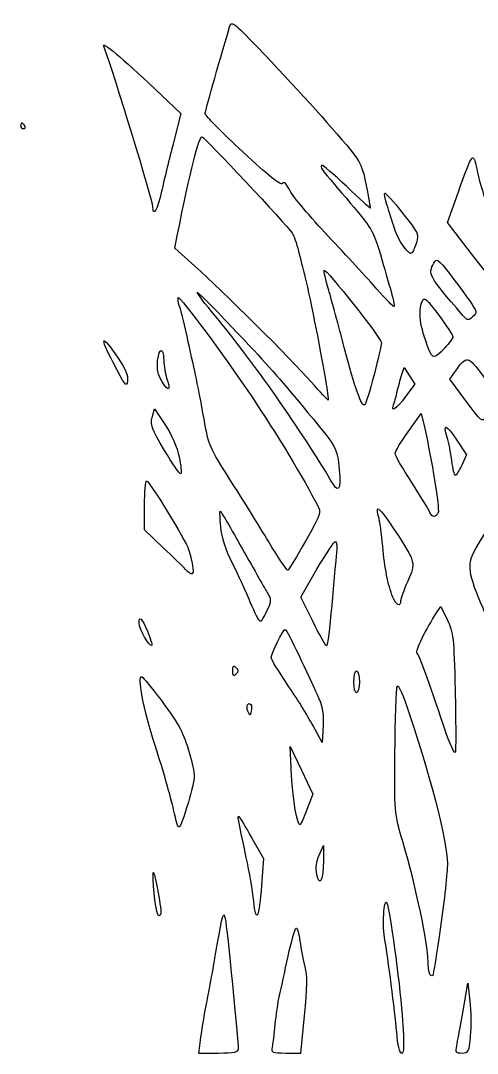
# Model space of a CAD drawing. Header units: centimetres. Extents: x -52 to 49, y -21 to 24.
# Drawn here: x -43.13 to -38.74, y -19.79 to -9.86 of the extents above; entities that cross this region are included whole.
import ezdxf

# ---------------------------------------------------------------- set-up
doc = ezdxf.new("R2010")
doc.units = ezdxf.units.CM
doc.header["$MEASUREMENT"] = 0
doc.layers.add('Layer 1', color=7, linetype='Continuous')

msp = doc.modelspace()

# ---------------------------------------------------------------- linework, layer by layer
at = {"layer": 'Layer 1'}
for points, knots in [([(-39.57774, -12.43283), (-39.60511, -12.33966), (-39.65253, -12.17636), (-39.68313, -12.06992), (-39.68313, -12.06992), (-39.73181, -11.90056), (-39.76591, -11.84441), (-39.95625, -11.62013), (-39.95625, -11.62013), (-40.07587, -11.47918), (-40.19126, -11.34294), (-40.21268, -11.31739), (-40.21268, -11.31739), (-40.2341, -11.29183), (-40.24463, -11.26394), (-40.23609, -11.25539), (-40.23609, -11.25539), (-40.22755, -11.24685), (-40.11848, -11.33786), (-39.99372, -11.45764), (-39.99372, -11.45764), (-39.86896, -11.57742), (-39.76688, -11.6708), (-39.76688, -11.66516), (-39.76688, -11.66516), (-39.76688, -11.65952), (-39.78469, -11.56185), (-39.80645, -11.44811), (-39.80645, -11.44811), (-39.83986, -11.27349), (-39.86353, -11.22009), (-39.95858, -11.10483), (-39.95858, -11.10483), (-40.15707, -10.86414), (-40.50518, -10.47952), (-40.84805, -10.12209), (-40.84805, -10.12209), (-41.08603, -9.874), (-41.10123, -9.86289), (-41.11938, -9.92365), (-41.11938, -9.92365), (-41.23488, -10.3103), (-41.35436, -10.73463), (-41.35436, -10.75815), (-41.35436, -10.75815), (-41.35436, -10.77431), (-41.19191, -10.93893), (-40.99335, -11.12398), (-40.99335, -11.12398), (-40.74827, -11.35239), (-40.6259, -11.45002), (-40.61228, -11.42798), (-40.61228, -11.42798), (-40.59895, -11.40641), (-40.57428, -11.43015), (-40.53873, -11.49875), (-40.53873, -11.49875), (-40.50931, -11.55552), (-40.34444, -11.75139), (-40.17235, -11.93401), (-40.17235, -11.93401), (-40.00026, -12.11663), (-39.7893, -12.34611), (-39.70354, -12.44396), (-39.70354, -12.44396), (-39.61779, -12.54182), (-39.5432, -12.61746), (-39.53779, -12.61205), (-39.53779, -12.61205), (-39.53238, -12.60664), (-39.55035, -12.52599), (-39.57772, -12.43283), (-39.57772, -12.43283), (-39.57772, -12.43283), (-39.57774, -12.43283), (-39.57774, -12.43283)], [0, 0, 0, 0, 0.05, 0.05, 0.05, 0.05, 0.1, 0.1, 0.1, 0.1, 0.15, 0.15, 0.15, 0.15, 0.2, 0.2, 0.2, 0.2, 0.25, 0.25, 0.25, 0.25, 0.3, 0.3, 0.3, 0.3, 0.35, 0.35, 0.35, 0.35, 0.4, 0.4, 0.4, 0.4, 0.45, 0.45, 0.45, 0.45, 0.5, 0.5, 0.5, 0.5, 0.55, 0.55, 0.55, 0.55, 0.6, 0.6, 0.6, 0.6, 0.65, 0.65, 0.65, 0.65, 0.7, 0.7, 0.7, 0.7, 0.75, 0.75, 0.75, 0.75, 0.8, 0.8, 0.8, 0.8, 0.85, 0.85, 0.85, 0.85, 0.9, 0.9, 0.9, 0.9, 1, 1, 1, 1]), ([(-41.77255, -11.50276), (-41.74909, -11.39726), (-41.69775, -11.18592), (-41.65845, -11.03312), (-41.65845, -11.03312), (-41.65845, -11.03312), (-41.587, -10.75531), (-41.587, -10.75531), (-41.587, -10.75531), (-41.587, -10.75531), (-41.83449, -10.5212), (-41.83449, -10.5212), (-41.83449, -10.5212), (-42.15268, -10.2202), (-42.34774, -10.05685), (-42.32899, -10.10708), (-42.32899, -10.10708), (-42.23027, -10.3715), (-41.85708, -11.59349), (-41.85708, -11.65233), (-41.85708, -11.65233), (-41.85708, -11.75804), (-41.8113, -11.67703), (-41.77255, -11.50276)], [0, 0, 0, 0, 0.1428571, 0.1428571, 0.1428571, 0.1428571, 0.2857143, 0.2857143, 0.2857143, 0.2857143, 0.4285714, 0.4285714, 0.4285714, 0.4285714, 0.5714286, 0.5714286, 0.5714286, 0.5714286, 0.7142857, 0.7142857, 0.7142857, 0.7142857, 1, 1, 1, 1]), ([(-43.12708, -10.87438), (-43.12708, -10.85983), (-43.12183, -10.84792), (-43.11541, -10.84792), (-43.11541, -10.84792), (-43.10899, -10.84792), (-43.09638, -10.85983), (-43.08739, -10.87438), (-43.08739, -10.87438), (-43.0784, -10.88893), (-43.08365, -10.90084), (-43.09906, -10.90084), (-43.09906, -10.90084), (-43.11447, -10.90084), (-43.12708, -10.88893), (-43.12708, -10.87438)], [0, 0, 0, 0, 0.2, 0.2, 0.2, 0.2, 0.4, 0.4, 0.4, 0.4, 0.6, 0.6, 0.6, 0.6, 1, 1, 1, 1]), ([(-40.20124, -13.29434), (-40.24185, -13.05013), (-40.36485, -12.43847), (-40.40056, -12.30313), (-40.40056, -12.30313), (-40.414, -12.2522), (-40.43963, -12.15099), (-40.45751, -12.07823), (-40.45751, -12.07823), (-40.47539, -12.00547), (-40.50293, -11.92676), (-40.51871, -11.90331), (-40.51871, -11.90331), (-40.57056, -11.82628), (-41.36334, -10.98021), (-41.38367, -10.98021), (-41.38367, -10.98021), (-41.41664, -10.98021), (-41.49518, -11.29335), (-41.62253, -11.93253), (-41.62253, -11.93253), (-41.62253, -11.93253), (-41.64622, -12.05142), (-41.64622, -12.05142), (-41.64622, -12.05142), (-41.64622, -12.05142), (-41.45399, -12.22253), (-41.45399, -12.22253), (-41.45399, -12.22253), (-41.19141, -12.45626), (-40.52956, -13.11532), (-40.33599, -13.33581), (-40.33599, -13.33581), (-40.24882, -13.4351), (-40.17496, -13.51379), (-40.17185, -13.51068), (-40.17185, -13.51068), (-40.16874, -13.50757), (-40.18196, -13.41022), (-40.20123, -13.29434), (-40.20123, -13.29434), (-40.20123, -13.29434), (-40.20124, -13.29434), (-40.20124, -13.29434)], [0, 0, 0, 0, 0.0833333, 0.0833333, 0.0833333, 0.0833333, 0.1666667, 0.1666667, 0.1666667, 0.1666667, 0.25, 0.25, 0.25, 0.25, 0.3333333, 0.3333333, 0.3333333, 0.3333333, 0.4166667, 0.4166667, 0.4166667, 0.4166667, 0.5, 0.5, 0.5, 0.5, 0.5833333, 0.5833333, 0.5833333, 0.5833333, 0.6666667, 0.6666667, 0.6666667, 0.6666667, 0.75, 0.75, 0.75, 0.75, 0.8333333, 0.8333333, 0.8333333, 0.8333333, 1, 1, 1, 1]), ([(-38.47571, -12.37721), (-38.42662, -12.32812), (-38.43608, -12.27017), (-38.54742, -11.93753), (-38.54742, -11.93753), (-38.68256, -11.53381), (-38.72687, -11.38584), (-38.7495, -11.26266), (-38.7495, -11.26266), (-38.76067, -11.20187), (-38.7777, -11.17108), (-38.79217, -11.18554), (-38.79217, -11.18554), (-38.80541, -11.19878), (-38.86321, -11.34353), (-38.9206, -11.5072), (-38.9206, -11.5072), (-38.9206, -11.5072), (-39.02496, -11.80479), (-39.02496, -11.80479), (-39.02496, -11.80479), (-39.02496, -11.80479), (-38.79399, -12.10536), (-38.79399, -12.10536), (-38.79399, -12.10536), (-38.66696, -12.27067), (-38.55052, -12.40661), (-38.53524, -12.40745), (-38.53524, -12.40745), (-38.51996, -12.40827), (-38.49317, -12.39468), (-38.47571, -12.37721)], [0, 0, 0, 0, 0.1111111, 0.1111111, 0.1111111, 0.1111111, 0.2222222, 0.2222222, 0.2222222, 0.2222222, 0.3333333, 0.3333333, 0.3333333, 0.3333333, 0.4444444, 0.4444444, 0.4444444, 0.4444444, 0.5555556, 0.5555556, 0.5555556, 0.5555556, 0.6666667, 0.6666667, 0.6666667, 0.6666667, 0.7777778, 0.7777778, 0.7777778, 0.7777778, 1, 1, 1, 1]), ([(-39.32373, -11.997), (-39.29844, -11.921), (-39.30703, -11.90272), (-39.45717, -11.71292), (-39.45717, -11.71292), (-39.54543, -11.60135), (-39.62255, -11.51497), (-39.62854, -11.52097), (-39.62854, -11.52097), (-39.63453, -11.52696), (-39.62677, -11.57145), (-39.61128, -11.61983), (-39.61128, -11.61983), (-39.5958, -11.66821), (-39.56479, -11.76733), (-39.54237, -11.84009), (-39.54237, -11.84009), (-39.50047, -11.9761), (-39.39584, -12.12909), (-39.36699, -12.09653), (-39.36699, -12.09653), (-39.35806, -12.08645), (-39.33859, -12.04166), (-39.32373, -11.99699), (-39.32373, -11.99699), (-39.32373, -11.99699), (-39.32373, -11.997), (-39.32373, -11.997)], [0, 0, 0, 0, 0.125, 0.125, 0.125, 0.125, 0.25, 0.25, 0.25, 0.25, 0.375, 0.375, 0.375, 0.375, 0.5, 0.5, 0.5, 0.5, 0.625, 0.625, 0.625, 0.625, 0.75, 0.75, 0.75, 0.75, 1, 1, 1, 1]), ([(-38.81235, -12.55786), (-38.85384, -12.49779), (-38.9418, -12.37927), (-39.00782, -12.29448), (-39.00782, -12.29448), (-39.11885, -12.15188), (-39.12999, -12.14431), (-39.15633, -12.19352), (-39.15633, -12.19352), (-39.21456, -12.30232), (-39.21125, -12.30834), (-38.88248, -12.69303), (-38.88248, -12.69303), (-38.83521, -12.74834), (-38.82808, -12.74956), (-38.78422, -12.70987), (-38.78422, -12.70987), (-38.73906, -12.66901), (-38.74034, -12.66213), (-38.81236, -12.55786), (-38.81236, -12.55786), (-38.81236, -12.55786), (-38.81235, -12.55786), (-38.81235, -12.55786)], [0, 0, 0, 0, 0.1428571, 0.1428571, 0.1428571, 0.1428571, 0.2857143, 0.2857143, 0.2857143, 0.2857143, 0.4285714, 0.4285714, 0.4285714, 0.4285714, 0.5714286, 0.5714286, 0.5714286, 0.5714286, 0.7142857, 0.7142857, 0.7142857, 0.7142857, 1, 1, 1, 1]), ([(-39.73126, -13.26665), (-39.69264, -13.11992), (-39.66104, -12.98116), (-39.66104, -12.95831), (-39.66104, -12.95831), (-39.66104, -12.91767), (-40.19338, -12.24456), (-40.21133, -12.26251), (-40.21133, -12.26251), (-40.21633, -12.26751), (-40.19645, -12.35311), (-40.16715, -12.45273), (-40.16715, -12.45273), (-40.13785, -12.55235), (-40.07068, -12.80055), (-40.01788, -13.00428), (-40.01788, -13.00428), (-39.91644, -13.39569), (-39.84724, -13.5865), (-39.81872, -13.55343), (-39.81872, -13.55343), (-39.80924, -13.54244), (-39.76989, -13.4134), (-39.73127, -13.26666), (-39.73127, -13.26666), (-39.73127, -13.26666), (-39.73126, -13.26665), (-39.73126, -13.26665)], [0, 0, 0, 0, 0.125, 0.125, 0.125, 0.125, 0.25, 0.25, 0.25, 0.25, 0.375, 0.375, 0.375, 0.375, 0.5, 0.5, 0.5, 0.5, 0.625, 0.625, 0.625, 0.625, 0.75, 0.75, 0.75, 0.75, 1, 1, 1, 1]), ([(-40.06597, -14.17931), (-40.0835, -13.97016), (-40.08552, -13.96671), (-40.42669, -13.5599), (-40.42669, -13.5599), (-40.7102, -13.22184), (-40.74886, -13.17857), (-41.10293, -12.80288), (-41.10293, -12.80288), (-41.2775, -12.61765), (-41.42459, -12.47035), (-41.42978, -12.47554), (-41.42978, -12.47554), (-41.43497, -12.48073), (-41.35636, -12.58396), (-41.25507, -12.70494), (-41.25507, -12.70494), (-40.91666, -13.10915), (-40.40248, -13.84179), (-40.14906, -14.28089), (-40.14906, -14.28089), (-40.07191, -14.41456), (-40.04864, -14.38611), (-40.06597, -14.17931)], [0, 0, 0, 0, 0.1428571, 0.1428571, 0.1428571, 0.1428571, 0.2857143, 0.2857143, 0.2857143, 0.2857143, 0.4285714, 0.4285714, 0.4285714, 0.4285714, 0.5714286, 0.5714286, 0.5714286, 0.5714286, 0.7142857, 0.7142857, 0.7142857, 0.7142857, 1, 1, 1, 1]), ([(-40.38985, -14.86714), (-40.238, -14.59999), (-40.2371, -14.59714), (-40.27871, -14.51542), (-40.27871, -14.51542), (-40.40021, -14.27678), (-40.66981, -13.83146), (-40.91323, -13.4673), (-40.91323, -13.4673), (-41.1508, -13.11189), (-41.59717, -12.51065), (-41.61225, -12.52573), (-41.61225, -12.52573), (-41.61861, -12.53209), (-41.61122, -12.57688), (-41.59582, -12.62526), (-41.59582, -12.62526), (-41.58042, -12.67364), (-41.54868, -12.80253), (-41.52528, -12.91167), (-41.52528, -12.91167), (-41.50188, -13.02081), (-41.46668, -13.18155), (-41.44707, -13.26886), (-41.44707, -13.26886), (-41.42745, -13.35617), (-41.39068, -13.54666), (-41.36535, -13.69216), (-41.36535, -13.69216), (-41.32116, -13.94604), (-41.31108, -13.96953), (-41.11561, -14.27424), (-41.11561, -14.27424), (-41.00358, -14.44888), (-40.83605, -14.71875), (-40.74332, -14.87394), (-40.74332, -14.87394), (-40.65059, -15.02913), (-40.56757, -15.15169), (-40.55883, -15.14629), (-40.55883, -15.14629), (-40.55009, -15.14089), (-40.47405, -15.01527), (-40.38985, -14.86714)], [0, 0, 0, 0, 0.0833333, 0.0833333, 0.0833333, 0.0833333, 0.1666667, 0.1666667, 0.1666667, 0.1666667, 0.25, 0.25, 0.25, 0.25, 0.3333333, 0.3333333, 0.3333333, 0.3333333, 0.4166667, 0.4166667, 0.4166667, 0.4166667, 0.5, 0.5, 0.5, 0.5, 0.5833333, 0.5833333, 0.5833333, 0.5833333, 0.6666667, 0.6666667, 0.6666667, 0.6666667, 0.75, 0.75, 0.75, 0.75, 0.8333333, 0.8333333, 0.8333333, 0.8333333, 1, 1, 1, 1]), ([(-39.0529, -13.01089), (-39.00988, -12.9636), (-38.97432, -12.91445), (-38.9739, -12.90168), (-38.9739, -12.90168), (-38.97347, -12.88891), (-39.03493, -12.79508), (-39.11048, -12.69318), (-39.11048, -12.69318), (-39.22584, -12.53757), (-39.25096, -12.51587), (-39.26737, -12.55765), (-39.26737, -12.55765), (-39.30967, -12.66534), (-39.29281, -12.79297), (-39.20577, -13.02412), (-39.20577, -13.02412), (-39.17055, -13.11764), (-39.14826, -13.11572), (-39.0529, -13.01089)], [0, 0, 0, 0, 0.1666667, 0.1666667, 0.1666667, 0.1666667, 0.3333333, 0.3333333, 0.3333333, 0.3333333, 0.5, 0.5, 0.5, 0.5, 0.6666667, 0.6666667, 0.6666667, 0.6666667, 1, 1, 1, 1]), ([(-42.19093, -13.10728), (-42.35561, -12.86818), (-42.37388, -12.88496), (-42.23796, -13.15047), (-42.23796, -13.15047), (-42.12665, -13.36792), (-42.10843, -13.39125), (-42.10049, -13.32652), (-42.10049, -13.32652), (-42.09399, -13.27357), (-42.12027, -13.20989), (-42.19093, -13.10728)], [0, 0, 0, 0, 0.25, 0.25, 0.25, 0.25, 0.5, 0.5, 0.5, 0.5, 1, 1, 1, 1]), ([(-41.72173, -13.30594), (-41.73796, -13.25937), (-41.75125, -13.18208), (-41.75125, -13.13417), (-41.75125, -13.13417), (-41.75125, -13.00405), (-41.79682, -13.00092), (-41.81076, -13.13009), (-41.81076, -13.13009), (-41.81951, -13.2111), (-41.80838, -13.26674), (-41.77082, -13.32977), (-41.77082, -13.32977), (-41.70787, -13.43542), (-41.68112, -13.42244), (-41.72173, -13.30594)], [0, 0, 0, 0, 0.2, 0.2, 0.2, 0.2, 0.4, 0.4, 0.4, 0.4, 0.6, 0.6, 0.6, 0.6, 1, 1, 1, 1]), ([(-38.57421, -13.54066), (-38.54631, -13.4743), (-38.55498, -13.45353), (-38.68217, -13.28197), (-38.68217, -13.28197), (-38.83218, -13.07962), (-38.83927, -13.07833), (-38.9496, -13.23328), (-38.9496, -13.23328), (-38.9496, -13.23328), (-39.00298, -13.30824), (-39.00298, -13.30824), (-39.00298, -13.30824), (-39.00298, -13.30824), (-38.84915, -13.51785), (-38.84915, -13.51785), (-38.84915, -13.51785), (-38.69607, -13.72643), (-38.6951, -13.72718), (-38.64993, -13.67013), (-38.64993, -13.67013), (-38.62497, -13.6386), (-38.59089, -13.58034), (-38.57421, -13.54066)], [0, 0, 0, 0, 0.1428571, 0.1428571, 0.1428571, 0.1428571, 0.2857143, 0.2857143, 0.2857143, 0.2857143, 0.4285714, 0.4285714, 0.4285714, 0.4285714, 0.5714286, 0.5714286, 0.5714286, 0.5714286, 0.7142857, 0.7142857, 0.7142857, 0.7142857, 1, 1, 1, 1]), ([(-39.42828, -13.47675), (-39.42828, -13.47675), (-39.34104, -13.35719), (-39.34104, -13.35719), (-39.34104, -13.35719), (-39.34104, -13.35719), (-39.39205, -13.27662), (-39.39205, -13.27662), (-39.39205, -13.27662), (-39.39205, -13.27662), (-39.44306, -13.19605), (-39.44306, -13.19605), (-39.44306, -13.19605), (-39.44306, -13.19605), (-39.47029, -13.28537), (-39.47029, -13.28537), (-39.47029, -13.28537), (-39.48527, -13.3345), (-39.50449, -13.40632), (-39.51302, -13.44499), (-39.51302, -13.44499), (-39.52154, -13.48366), (-39.53579, -13.53426), (-39.54469, -13.55744), (-39.54469, -13.55744), (-39.57546, -13.63762), (-39.51516, -13.59583), (-39.42828, -13.47675)], [0, 0, 0, 0, 0.125, 0.125, 0.125, 0.125, 0.25, 0.25, 0.25, 0.25, 0.375, 0.375, 0.375, 0.375, 0.5, 0.5, 0.5, 0.5, 0.625, 0.625, 0.625, 0.625, 0.75, 0.75, 0.75, 0.75, 1, 1, 1, 1]), ([(-41.60426, -14.0564), (-41.62365, -13.96347), (-41.67639, -13.84316), (-41.73919, -13.74858), (-41.73919, -13.74858), (-41.73919, -13.74858), (-41.84229, -13.59331), (-41.84229, -13.59331), (-41.84229, -13.59331), (-41.84229, -13.59331), (-41.86383, -13.67645), (-41.86383, -13.67645), (-41.86383, -13.67645), (-41.88263, -13.74899), (-41.86754, -13.78945), (-41.74555, -13.9937), (-41.74555, -13.9937), (-41.66865, -14.12246), (-41.59823, -14.22357), (-41.58908, -14.21838), (-41.58908, -14.21838), (-41.57992, -14.21319), (-41.58675, -14.1403), (-41.60426, -14.0564)], [0, 0, 0, 0, 0.1428571, 0.1428571, 0.1428571, 0.1428571, 0.2857143, 0.2857143, 0.2857143, 0.2857143, 0.4285714, 0.4285714, 0.4285714, 0.4285714, 0.5714286, 0.5714286, 0.5714286, 0.5714286, 0.7142857, 0.7142857, 0.7142857, 0.7142857, 1, 1, 1, 1]), ([(-39.11526, -14.59248), (-39.10054, -14.55413), (-39.17817, -14.06961), (-39.24465, -13.78486), (-39.24465, -13.78486), (-39.24465, -13.78486), (-39.27861, -13.6394), (-39.27861, -13.6394), (-39.27861, -13.6394), (-39.27861, -13.6394), (-39.40368, -13.81468), (-39.40368, -13.81468), (-39.40368, -13.81468), (-39.47247, -13.91108), (-39.52875, -14.00521), (-39.52875, -14.02386), (-39.52875, -14.02386), (-39.52875, -14.04251), (-39.45728, -14.16809), (-39.36994, -14.30293), (-39.36994, -14.30293), (-39.28259, -14.43777), (-39.20393, -14.56685), (-39.19513, -14.58977), (-39.19513, -14.58977), (-39.17501, -14.6422), (-39.13486, -14.64356), (-39.11526, -14.59248)], [0, 0, 0, 0, 0.125, 0.125, 0.125, 0.125, 0.25, 0.25, 0.25, 0.25, 0.375, 0.375, 0.375, 0.375, 0.5, 0.5, 0.5, 0.5, 0.625, 0.625, 0.625, 0.625, 0.75, 0.75, 0.75, 0.75, 1, 1, 1, 1]), ([(-38.88746, -14.13498), (-38.88746, -14.13498), (-38.84149, -14.0371), (-38.84149, -14.0371), (-38.84149, -14.0371), (-38.84149, -14.0371), (-38.93569, -13.89523), (-38.93569, -13.89523), (-38.93569, -13.89523), (-39.03813, -13.74094), (-39.07387, -13.73097), (-39.02968, -13.86901), (-39.02968, -13.86901), (-39.01423, -13.91728), (-38.99365, -14.01928), (-38.98395, -14.09568), (-38.98395, -14.09568), (-38.97425, -14.17208), (-38.95892, -14.2342), (-38.94988, -14.23372), (-38.94988, -14.23372), (-38.94084, -14.23324), (-38.91276, -14.18881), (-38.88747, -14.13498), (-38.88747, -14.13498), (-38.88747, -14.13498), (-38.88746, -14.13498), (-38.88746, -14.13498)], [0, 0, 0, 0, 0.125, 0.125, 0.125, 0.125, 0.25, 0.25, 0.25, 0.25, 0.375, 0.375, 0.375, 0.375, 0.5, 0.5, 0.5, 0.5, 0.625, 0.625, 0.625, 0.625, 0.75, 0.75, 0.75, 0.75, 1, 1, 1, 1]), ([(-41.47637, -15.10109), (-41.48453, -15.0538), (-41.5009, -14.98399), (-41.51276, -14.94596), (-41.51276, -14.94596), (-41.53982, -14.85916), (-41.88976, -14.28924), (-41.91662, -14.28824), (-41.91662, -14.28824), (-41.92753, -14.28784), (-41.93646, -14.39366), (-41.93646, -14.52342), (-41.93646, -14.52342), (-41.93646, -14.52342), (-41.93646, -14.75935), (-41.93646, -14.75935), (-41.93646, -14.75935), (-41.93646, -14.75935), (-41.75987, -14.92691), (-41.75987, -14.92691), (-41.75987, -14.92691), (-41.66275, -15.01907), (-41.56452, -15.11432), (-41.54159, -15.13857), (-41.54159, -15.13857), (-41.478, -15.20582), (-41.46008, -15.19552), (-41.47637, -15.10109)], [0, 0, 0, 0, 0.125, 0.125, 0.125, 0.125, 0.25, 0.25, 0.25, 0.25, 0.375, 0.375, 0.375, 0.375, 0.5, 0.5, 0.5, 0.5, 0.625, 0.625, 0.625, 0.625, 0.75, 0.75, 0.75, 0.75, 1, 1, 1, 1]), ([(-40.76045, -15.53412), (-40.71924, -15.44274), (-40.71839, -15.42444), (-40.75278, -15.36876), (-40.75278, -15.36876), (-40.77405, -15.33432), (-40.88354, -15.14244), (-40.99609, -14.94234), (-40.99609, -14.94234), (-41.10865, -14.74225), (-41.20468, -14.57854), (-41.2095, -14.57854), (-41.2095, -14.57854), (-41.21432, -14.57854), (-41.21186, -14.647), (-41.20405, -14.73068), (-41.20405, -14.73068), (-41.19463, -14.83151), (-41.15656, -14.94973), (-41.09116, -15.08125), (-41.09116, -15.08125), (-41.03689, -15.19039), (-40.95902, -15.36005), (-40.91811, -15.45828), (-40.91811, -15.45828), (-40.8772, -15.55651), (-40.83542, -15.63687), (-40.82526, -15.63687), (-40.82526, -15.63687), (-40.8151, -15.63687), (-40.78594, -15.59063), (-40.76045, -15.53412)], [0, 0, 0, 0, 0.1111111, 0.1111111, 0.1111111, 0.1111111, 0.2222222, 0.2222222, 0.2222222, 0.2222222, 0.3333333, 0.3333333, 0.3333333, 0.3333333, 0.4444444, 0.4444444, 0.4444444, 0.4444444, 0.5555556, 0.5555556, 0.5555556, 0.5555556, 0.6666667, 0.6666667, 0.6666667, 0.6666667, 0.7777778, 0.7777778, 0.7777778, 0.7777778, 1, 1, 1, 1]), ([(-39.47583, -15.44173), (-39.47583, -15.42171), (-39.4452, -15.33607), (-39.40776, -15.25142), (-39.40776, -15.25142), (-39.32871, -15.07268), (-39.32737, -15.07789), (-39.53398, -14.76068), (-39.53398, -14.76068), (-39.67669, -14.54158), (-39.7251, -14.50032), (-39.6881, -14.62934), (-39.6881, -14.62934), (-39.67591, -14.67183), (-39.65786, -14.79982), (-39.64797, -14.91377), (-39.64797, -14.91377), (-39.62927, -15.12934), (-39.5992, -15.2814), (-39.55075, -15.40537), (-39.55075, -15.40537), (-39.52086, -15.48185), (-39.47582, -15.50371), (-39.47582, -15.44173), (-39.47582, -15.44173), (-39.47582, -15.44173), (-39.47583, -15.44173), (-39.47583, -15.44173)], [0, 0, 0, 0, 0.125, 0.125, 0.125, 0.125, 0.25, 0.25, 0.25, 0.25, 0.375, 0.375, 0.375, 0.375, 0.5, 0.5, 0.5, 0.5, 0.625, 0.625, 0.625, 0.625, 0.75, 0.75, 0.75, 0.75, 1, 1, 1, 1]), ([(-38.16744, -16.31818), (-38.1111, -16.18357), (-38.02525, -15.99337), (-37.97667, -15.89551), (-37.97667, -15.89551), (-37.92809, -15.79765), (-37.88834, -15.69872), (-37.88834, -15.67568), (-37.88834, -15.67568), (-37.88834, -15.57895), (-38.46575, -14.55852), (-38.51263, -14.57241), (-38.51263, -14.57241), (-38.5258, -14.57631), (-38.60008, -14.68346), (-38.67772, -14.81054), (-38.67772, -14.81054), (-38.80624, -15.0209), (-38.81766, -15.05223), (-38.80535, -15.16064), (-38.80535, -15.16064), (-38.79791, -15.22612), (-38.74476, -15.38091), (-38.68724, -15.5046), (-38.68724, -15.5046), (-38.62972, -15.62829), (-38.51957, -15.91702), (-38.44248, -16.14621), (-38.44248, -16.14621), (-38.36538, -16.37541), (-38.29501, -16.56293), (-38.2861, -16.56293), (-38.2861, -16.56293), (-38.27718, -16.56293), (-38.22379, -16.4528), (-38.16745, -16.31819), (-38.16745, -16.31819), (-38.16745, -16.31819), (-38.16744, -16.31818), (-38.16744, -16.31818)], [0, 0, 0, 0, 0.0909091, 0.0909091, 0.0909091, 0.0909091, 0.1818182, 0.1818182, 0.1818182, 0.1818182, 0.2727273, 0.2727273, 0.2727273, 0.2727273, 0.3636364, 0.3636364, 0.3636364, 0.3636364, 0.4545455, 0.4545455, 0.4545455, 0.4545455, 0.5454545, 0.5454545, 0.5454545, 0.5454545, 0.6363636, 0.6363636, 0.6363636, 0.6363636, 0.7272727, 0.7272727, 0.7272727, 0.7272727, 0.8181818, 0.8181818, 0.8181818, 0.8181818, 1, 1, 1, 1]), ([(-40.13808, -15.48474), (-40.1189, -15.2701), (-40.09777, -15.04388), (-40.09113, -14.98203), (-40.09113, -14.98203), (-40.08448, -14.92018), (-40.08944, -14.86958), (-40.10214, -14.86958), (-40.10214, -14.86958), (-40.11484, -14.86958), (-40.19506, -14.98981), (-40.2804, -15.13676), (-40.2804, -15.13676), (-40.2804, -15.13676), (-40.43556, -15.40395), (-40.43556, -15.40395), (-40.43556, -15.40395), (-40.43556, -15.40395), (-40.3195, -15.63752), (-40.3195, -15.63752), (-40.3195, -15.63752), (-40.25566, -15.76599), (-40.19658, -15.87197), (-40.18819, -15.87304), (-40.18819, -15.87304), (-40.17981, -15.8741), (-40.15726, -15.69937), (-40.13808, -15.48473), (-40.13808, -15.48473), (-40.13808, -15.48473), (-40.13808, -15.48474), (-40.13808, -15.48474)], [0, 0, 0, 0, 0.1111111, 0.1111111, 0.1111111, 0.1111111, 0.2222222, 0.2222222, 0.2222222, 0.2222222, 0.3333333, 0.3333333, 0.3333333, 0.3333333, 0.4444444, 0.4444444, 0.4444444, 0.4444444, 0.5555556, 0.5555556, 0.5555556, 0.5555556, 0.6666667, 0.6666667, 0.6666667, 0.6666667, 0.7777778, 0.7777778, 0.7777778, 0.7777778, 1, 1, 1, 1]), ([(-41.90839, -15.73322), (-41.9638, -15.60396), (-41.98944, -15.57971), (-41.98927, -15.65672), (-41.98927, -15.65672), (-41.98916, -15.7093), (-41.88727, -15.88755), (-41.86822, -15.8685), (-41.86822, -15.8685), (-41.86136, -15.86164), (-41.87944, -15.80077), (-41.90839, -15.73322)], [0, 0, 0, 0, 0.25, 0.25, 0.25, 0.25, 0.5, 0.5, 0.5, 0.5, 1, 1, 1, 1]), ([(-38.9526, -16.29833), (-38.96415, -15.79903), (-38.97006, -15.74561), (-39.02698, -15.62597), (-39.02698, -15.62597), (-39.02698, -15.62597), (-39.08882, -15.496), (-39.08882, -15.496), (-39.08882, -15.496), (-39.08882, -15.496), (-39.13019, -15.55721), (-39.13019, -15.55721), (-39.13019, -15.55721), (-39.23218, -15.70812), (-39.33643, -15.92455), (-39.31701, -15.94507), (-39.31701, -15.94507), (-39.29406, -15.96932), (-39.21235, -16.19306), (-39.0577, -16.65504), (-39.0577, -16.65504), (-39.00156, -16.82275), (-38.95613, -16.92344), (-38.95025, -16.89317), (-38.95025, -16.89317), (-38.94465, -16.86433), (-38.94571, -16.59665), (-38.9526, -16.29833)], [0, 0, 0, 0, 0.125, 0.125, 0.125, 0.125, 0.25, 0.25, 0.25, 0.25, 0.375, 0.375, 0.375, 0.375, 0.5, 0.5, 0.5, 0.5, 0.625, 0.625, 0.625, 0.625, 0.75, 0.75, 0.75, 0.75, 1, 1, 1, 1]), ([(-40.27745, -16.34096), (-40.31238, -16.26658), (-40.39232, -16.0956), (-40.45509, -15.96099), (-40.45509, -15.96099), (-40.51787, -15.82638), (-40.57682, -15.71625), (-40.58611, -15.71625), (-40.58611, -15.71625), (-40.60675, -15.71625), (-40.71937, -15.94402), (-40.71937, -15.98576), (-40.71937, -15.98576), (-40.71937, -16.00225), (-40.64988, -16.11801), (-40.56494, -16.24302), (-40.56494, -16.24302), (-40.48001, -16.36803), (-40.36987, -16.54532), (-40.3202, -16.63701), (-40.3202, -16.63701), (-40.3202, -16.63701), (-40.22989, -16.80371), (-40.22989, -16.80371), (-40.22989, -16.80371), (-40.22989, -16.80371), (-40.22192, -16.63995), (-40.22192, -16.63995), (-40.22192, -16.63995), (-40.21563, -16.51083), (-40.22738, -16.44759), (-40.27745, -16.34095), (-40.27745, -16.34095), (-40.27745, -16.34095), (-40.27745, -16.34096), (-40.27745, -16.34096)], [0, 0, 0, 0, 0.1, 0.1, 0.1, 0.1, 0.2, 0.2, 0.2, 0.2, 0.3, 0.3, 0.3, 0.3, 0.4, 0.4, 0.4, 0.4, 0.5, 0.5, 0.5, 0.5, 0.6, 0.6, 0.6, 0.6, 0.7, 0.7, 0.7, 0.7, 0.8, 0.8, 0.8, 0.8, 1, 1, 1, 1]), ([(-41.05804, -16.08138), (-41.08273, -16.05669), (-41.08979, -16.06374), (-41.08979, -16.11313), (-41.08979, -16.11313), (-41.08979, -16.16252), (-41.08273, -16.16957), (-41.05804, -16.14488), (-41.05804, -16.14488), (-41.03335, -16.12019), (-41.03335, -16.10607), (-41.05804, -16.08138)], [0, 0, 0, 0, 0.25, 0.25, 0.25, 0.25, 0.5, 0.5, 0.5, 0.5, 1, 1, 1, 1]), ([(-41.51566, -17.37595), (-41.48516, -17.27742), (-41.4602, -17.16614), (-41.4602, -17.12867), (-41.4602, -17.12867), (-41.4602, -17.03947), (-41.53375, -16.78588), (-41.5936, -16.66875), (-41.5936, -16.66875), (-41.64494, -16.56826), (-41.92972, -16.18401), (-41.96197, -16.17172), (-41.96197, -16.17172), (-42.01093, -16.15305), (-41.94759, -16.47766), (-41.83143, -16.84073), (-41.83143, -16.84073), (-41.7616, -17.05901), (-41.68339, -17.33273), (-41.65764, -17.44899), (-41.65764, -17.44899), (-41.60649, -17.67995), (-41.61038, -17.68195), (-41.51566, -17.37596), (-41.51566, -17.37596), (-41.51566, -17.37596), (-41.51566, -17.37595), (-41.51566, -17.37595)], [0, 0, 0, 0, 0.125, 0.125, 0.125, 0.125, 0.25, 0.25, 0.25, 0.25, 0.375, 0.375, 0.375, 0.375, 0.5, 0.5, 0.5, 0.5, 0.625, 0.625, 0.625, 0.625, 0.75, 0.75, 0.75, 0.75, 1, 1, 1, 1]), ([(-39.87271, -16.21896), (-39.87271, -16.16075), (-39.88462, -16.11313), (-39.89917, -16.11313), (-39.89917, -16.11313), (-39.91372, -16.11313), (-39.92563, -16.16076), (-39.92563, -16.21896), (-39.92563, -16.21896), (-39.92563, -16.27717), (-39.91372, -16.32479), (-39.89917, -16.32479), (-39.89917, -16.32479), (-39.88462, -16.32479), (-39.87271, -16.27716), (-39.87271, -16.21896)], [0, 0, 0, 0, 0.2, 0.2, 0.2, 0.2, 0.4, 0.4, 0.4, 0.4, 0.6, 0.6, 0.6, 0.6, 1, 1, 1, 1]), ([(-39.09292, -18.5736), (-39.05613, -18.32047), (-39.02604, -18.04698), (-39.02604, -17.96583), (-39.02604, -17.96583), (-39.02604, -17.75319), (-39.20055, -17.08442), (-39.42968, -16.41895), (-39.42968, -16.41895), (-39.46446, -16.31794), (-39.50005, -16.24684), (-39.50877, -16.26096), (-39.50877, -16.26096), (-39.51749, -16.27507), (-39.5273, -16.55417), (-39.53058, -16.88118), (-39.53058, -16.88118), (-39.53651, -17.47422), (-39.53632, -17.47644), (-39.45564, -17.75355), (-39.45564, -17.75355), (-39.32675, -18.19621), (-39.21436, -18.72907), (-39.21243, -18.90669), (-39.21243, -18.90669), (-39.21138, -19.0026), (-39.19087, -19.0649), (-39.16789, -19.04192), (-39.16789, -19.04192), (-39.16344, -19.03747), (-39.12971, -18.82673), (-39.09292, -18.5736)], [0, 0, 0, 0, 0.1111111, 0.1111111, 0.1111111, 0.1111111, 0.2222222, 0.2222222, 0.2222222, 0.2222222, 0.3333333, 0.3333333, 0.3333333, 0.3333333, 0.4444444, 0.4444444, 0.4444444, 0.4444444, 0.5555556, 0.5555556, 0.5555556, 0.5555556, 0.6666667, 0.6666667, 0.6666667, 0.6666667, 0.7777778, 0.7777778, 0.7777778, 0.7777778, 1, 1, 1, 1]), ([(-40.91547, -16.43737), (-40.94437, -16.40847), (-40.96419, -16.45443), (-40.94344, -16.50224), (-40.94344, -16.50224), (-40.92376, -16.54757), (-40.92234, -16.54753), (-40.91137, -16.50131), (-40.91137, -16.50131), (-40.90506, -16.47471), (-40.9069, -16.44593), (-40.91546, -16.43737), (-40.91546, -16.43737), (-40.91546, -16.43737), (-40.91547, -16.43737), (-40.91547, -16.43737)], [0, 0, 0, 0, 0.2, 0.2, 0.2, 0.2, 0.4, 0.4, 0.4, 0.4, 0.6, 0.6, 0.6, 0.6, 1, 1, 1, 1]), ([(-40.37659, -17.44634), (-40.37659, -17.44634), (-40.32105, -17.29788), (-40.32105, -17.29788), (-40.32105, -17.29788), (-40.32105, -17.29788), (-40.42966, -17.0693), (-40.42966, -17.0693), (-40.42966, -17.0693), (-40.42966, -17.0693), (-40.53827, -16.84072), (-40.53827, -16.84072), (-40.53827, -16.84072), (-40.53827, -16.84072), (-40.52318, -17.11853), (-40.52318, -17.11853), (-40.52318, -17.11853), (-40.50979, -17.36493), (-40.47072, -17.59478), (-40.44222, -17.59478), (-40.44222, -17.59478), (-40.43667, -17.59478), (-40.40714, -17.52798), (-40.37659, -17.44633), (-40.37659, -17.44633), (-40.37659, -17.44633), (-40.37659, -17.44634), (-40.37659, -17.44634)], [0, 0, 0, 0, 0.125, 0.125, 0.125, 0.125, 0.25, 0.25, 0.25, 0.25, 0.375, 0.375, 0.375, 0.375, 0.5, 0.5, 0.5, 0.5, 0.625, 0.625, 0.625, 0.625, 0.75, 0.75, 0.75, 0.75, 1, 1, 1, 1]), ([(-40.81284, -18.17339), (-40.81284, -18.17339), (-40.79428, -17.91855), (-40.79428, -17.91855), (-40.79428, -17.91855), (-40.79428, -17.91855), (-40.90467, -17.7236), (-40.90467, -17.7236), (-40.90467, -17.7236), (-40.96539, -17.61637), (-41.02168, -17.52269), (-41.02977, -17.51542), (-41.02977, -17.51542), (-41.0453, -17.50145), (-41.04225, -17.51823), (-40.95871, -17.90665), (-40.95871, -17.90665), (-40.92964, -18.04179), (-40.89784, -18.23061), (-40.88804, -18.32625), (-40.88804, -18.32625), (-40.86488, -18.55227), (-40.83619, -18.49395), (-40.81284, -18.17339)], [0, 0, 0, 0, 0.1428571, 0.1428571, 0.1428571, 0.1428571, 0.2857143, 0.2857143, 0.2857143, 0.2857143, 0.4285714, 0.4285714, 0.4285714, 0.4285714, 0.5714286, 0.5714286, 0.5714286, 0.5714286, 0.7142857, 0.7142857, 0.7142857, 0.7142857, 1, 1, 1, 1]), ([(-40.21811, -17.93875), (-40.21811, -17.93875), (-40.21874, -17.79323), (-40.21874, -17.79323), (-40.21874, -17.79323), (-40.21874, -17.79323), (-40.259, -17.88583), (-40.259, -17.88583), (-40.259, -17.88583), (-40.28458, -17.94466), (-40.29309, -18.01154), (-40.28233, -18.06921), (-40.28233, -18.06921), (-40.25758, -18.20185), (-40.21733, -18.12007), (-40.21811, -17.93875)], [0, 0, 0, 0, 0.2, 0.2, 0.2, 0.2, 0.4, 0.4, 0.4, 0.4, 0.6, 0.6, 0.6, 0.6, 1, 1, 1, 1]), ([(-41.7797, -18.43484), (-41.7866, -18.32), (-41.85134, -17.99353), (-41.85392, -18.06054), (-41.85392, -18.06054), (-41.85933, -18.20085), (-41.82424, -18.46791), (-41.8004, -18.46791), (-41.8004, -18.46791), (-41.78792, -18.46791), (-41.77861, -18.45303), (-41.7797, -18.43484)], [0, 0, 0, 0, 0.25, 0.25, 0.25, 0.25, 0.5, 0.5, 0.5, 0.5, 1, 1, 1, 1]), ([(-39.45662, -19.47995), (-39.47621, -19.18679), (-39.56502, -18.50687), (-39.60264, -18.36209), (-39.60264, -18.36209), (-39.63046, -18.25501), (-39.65523, -18.53297), (-39.63075, -18.67756), (-39.63075, -18.67756), (-39.59503, -18.88853), (-39.53278, -19.37316), (-39.51409, -19.58579), (-39.51409, -19.58579), (-39.50309, -19.71088), (-39.48432, -19.79084), (-39.46595, -19.79084), (-39.46595, -19.79084), (-39.44397, -19.79084), (-39.44145, -19.70689), (-39.45661, -19.47995), (-39.45661, -19.47995), (-39.45661, -19.47995), (-39.45662, -19.47995), (-39.45662, -19.47995)], [0, 0, 0, 0, 0.1428571, 0.1428571, 0.1428571, 0.1428571, 0.2857143, 0.2857143, 0.2857143, 0.2857143, 0.4285714, 0.4285714, 0.4285714, 0.4285714, 0.5714286, 0.5714286, 0.5714286, 0.5714286, 0.7142857, 0.7142857, 0.7142857, 0.7142857, 1, 1, 1, 1]), ([(-41.03688, -19.75108), (-41.03688, -19.66709), (-41.14431, -18.58229), (-41.16133, -18.49437), (-41.16133, -18.49437), (-41.17629, -18.4171), (-41.18896, -18.45872), (-41.23782, -18.74572), (-41.23782, -18.74572), (-41.27003, -18.9349), (-41.31639, -19.19088), (-41.34086, -19.31457), (-41.34086, -19.31457), (-41.36532, -19.43826), (-41.39179, -19.59602), (-41.39968, -19.66514), (-41.39968, -19.66514), (-41.39968, -19.66514), (-41.41403, -19.79082), (-41.41403, -19.79082), (-41.41403, -19.79082), (-41.41403, -19.79082), (-41.22546, -19.79082), (-41.22546, -19.79082), (-41.22546, -19.79082), (-41.07534, -19.79082), (-41.03689, -19.78271), (-41.03689, -19.75107), (-41.03689, -19.75107), (-41.03689, -19.75107), (-41.03688, -19.75108), (-41.03688, -19.75108)], [0, 0, 0, 0, 0.1111111, 0.1111111, 0.1111111, 0.1111111, 0.2222222, 0.2222222, 0.2222222, 0.2222222, 0.3333333, 0.3333333, 0.3333333, 0.3333333, 0.4444444, 0.4444444, 0.4444444, 0.4444444, 0.5555556, 0.5555556, 0.5555556, 0.5555556, 0.6666667, 0.6666667, 0.6666667, 0.6666667, 0.7777778, 0.7777778, 0.7777778, 0.7777778, 1, 1, 1, 1]), ([(-40.40243, -19.42942), (-40.37565, -19.15852), (-40.37399, -19.04075), (-40.39581, -18.95918), (-40.39581, -18.95918), (-40.41182, -18.89932), (-40.43314, -18.78834), (-40.4432, -18.71255), (-40.4432, -18.71255), (-40.45325, -18.63676), (-40.47036, -18.58024), (-40.48121, -18.58695), (-40.48121, -18.58695), (-40.49206, -18.59366), (-40.52632, -18.71547), (-40.55733, -18.85765), (-40.55733, -18.85765), (-40.58834, -18.99982), (-40.62551, -19.16973), (-40.63994, -19.23521), (-40.63994, -19.23521), (-40.65436, -19.30069), (-40.67294, -19.42571), (-40.68122, -19.51302), (-40.68122, -19.51302), (-40.6895, -19.60033), (-40.7017, -19.69856), (-40.70833, -19.7313), (-40.70833, -19.7313), (-40.71964, -19.7871), (-40.71155, -19.79083), (-40.57928, -19.79083), (-40.57928, -19.79083), (-40.57928, -19.79083), (-40.43816, -19.79083), (-40.43816, -19.79083), (-40.43816, -19.79083), (-40.43816, -19.79083), (-40.40243, -19.42942), (-40.40243, -19.42942)], [0, 0, 0, 0, 0.0909091, 0.0909091, 0.0909091, 0.0909091, 0.1818182, 0.1818182, 0.1818182, 0.1818182, 0.2727273, 0.2727273, 0.2727273, 0.2727273, 0.3636364, 0.3636364, 0.3636364, 0.3636364, 0.4545455, 0.4545455, 0.4545455, 0.4545455, 0.5454545, 0.5454545, 0.5454545, 0.5454545, 0.6363636, 0.6363636, 0.6363636, 0.6363636, 0.7272727, 0.7272727, 0.7272727, 0.7272727, 0.8181818, 0.8181818, 0.8181818, 0.8181818, 1, 1, 1, 1]), ([(-38.80648, -19.62547), (-38.79812, -19.53452), (-38.79981, -19.38271), (-38.81025, -19.28813), (-38.81025, -19.28813), (-38.81025, -19.28813), (-38.82922, -19.11615), (-38.82922, -19.11615), (-38.82922, -19.11615), (-38.82922, -19.11615), (-38.87623, -19.38073), (-38.87623, -19.38073), (-38.87623, -19.38073), (-38.90208, -19.52625), (-38.92946, -19.67806), (-38.93706, -19.71807), (-38.93706, -19.71807), (-38.94908, -19.78135), (-38.94247, -19.79083), (-38.88629, -19.79083), (-38.88629, -19.79083), (-38.82631, -19.79083), (-38.82061, -19.77901), (-38.80649, -19.62547), (-38.80649, -19.62547), (-38.80649, -19.62547), (-38.80648, -19.62547), (-38.80648, -19.62547)], [0, 0, 0, 0, 0.125, 0.125, 0.125, 0.125, 0.25, 0.25, 0.25, 0.25, 0.375, 0.375, 0.375, 0.375, 0.5, 0.5, 0.5, 0.5, 0.625, 0.625, 0.625, 0.625, 0.75, 0.75, 0.75, 0.75, 1, 1, 1, 1])]:
    msp.add_open_spline(points, degree=3, knots=knots, dxfattribs=at)

doc.saveas('drawing.dxf')
